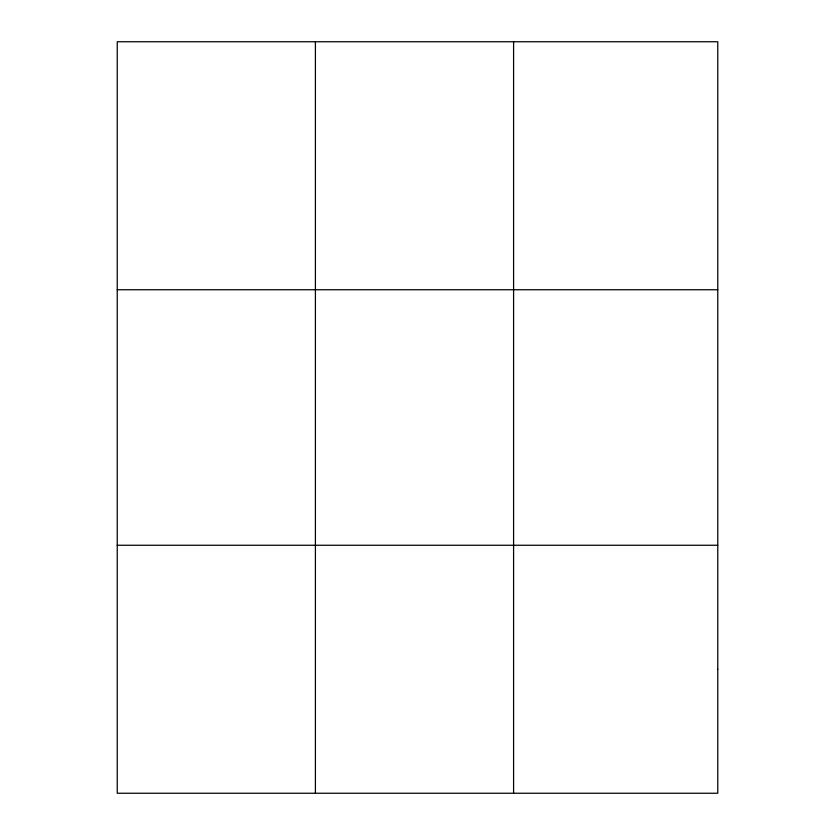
<?xml version="1.0" encoding="UTF-8"?>
<svg xmlns="http://www.w3.org/2000/svg" width="835" height="835" viewBox="0 0 835 835"><rect width="100%" height="100%" fill="white"/><g stroke="black" fill="none" stroke-linecap="round" stroke-linejoin="round"><path stroke-width="1.25" d="M315.411 41.75L315.411 793.25M513.588 41.75L513.588 793.25M117.234 289.745L717.766 289.745M117.234 545.255L717.766 545.255M717.766 669.253L717.766 793.25L117.234 793.25L117.234 41.75L717.766 41.75L717.766 669.253"/></g></svg>
